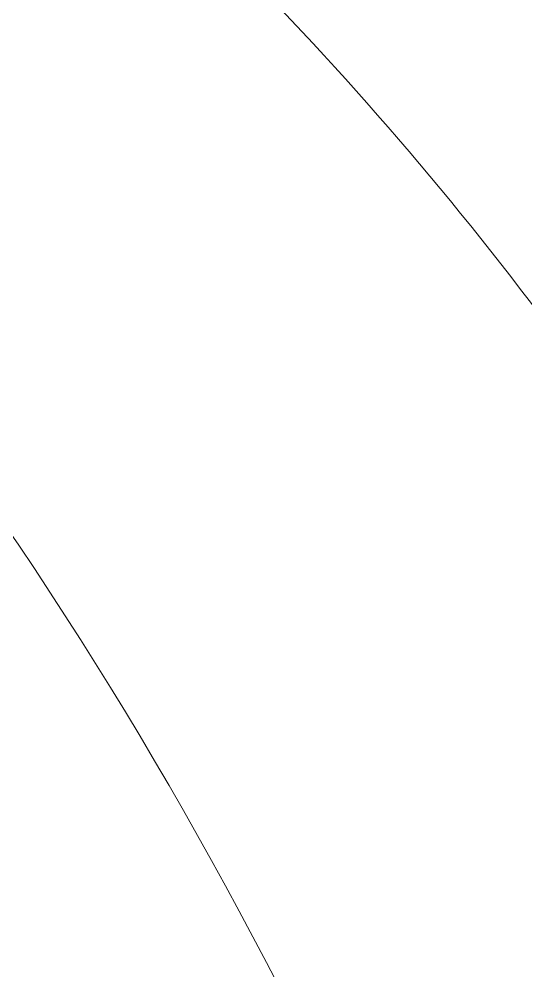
# Model space of a CAD drawing. Extents: x -864 to 2539, y -2536 to -44.
# Drawn here: x 694.79 to 700.49, y -624.64 to -613.95 of the extents above; entities that cross this region are included whole.
import ezdxf

# ---------------------------------------------------------------- set-up
doc = ezdxf.new("R2010")
doc.units = 0
doc.header["$MEASUREMENT"] = 0
doc.layers.add('Layer 1', color=7, linetype='Continuous', lineweight=0)

msp = doc.modelspace()

# ---------------------------------------------------------------- linework, layer by layer
at = {"layer": 'Layer 1'}
for points, knots in [([(978.18, -956.615), (976.98, -952.275), (974.89, -948.625), (971.93, -945.715), (967.19, -941.065), (957.91, -935.055), (943.57, -927.325), (930.41, -920.235), (918.06, -912.845), (906.82, -905.335), (940.44, -868.065), (957.48, -817.305), (957.48, -754.405), (957.48, -712.345), (949.68, -675.185), (934.29, -643.955), (918.86, -612.635), (895.81, -588.145), (865.77, -571.145), (835.78, -554.185), (799.42, -545.585), (757.68, -545.585), (726.93, -545.585), (699.07, -550.465), (674.87, -560.085), (650.63, -569.725), (629.77, -583.845), (612.87, -602.035), (595.97, -620.205), (582.9, -642.535), (574, -668.405), (565.13, -694.195), (560.63, -722.955), (560.63, -753.855), (560.63, -784.205), (564.94, -812.675), (573.45, -838.475), (581.98, -864.345), (594.86, -886.995), (611.75, -905.795), (628.65, -924.635), (649.84, -939.265), (674.73, -949.265), (699.57, -959.255), (728.03, -964.325), (759.33, -964.325), (797.42, -964.325), (830.12, -957.625), (856.54, -944.415), (870.34, -954.305), (883.24, -963.105), (894.9, -970.575), (906.85, -978.245), (917.43, -984.175), (926.34, -988.225), (935.41, -992.335), (943.28, -994.415), (949.73, -994.415), (957.88, -994.415), (964.91, -991.305), (970.64, -985.145), (970.68, -985.105), (970.72, -985.055), (970.76, -985.015), (976.47, -978.825), (979.37, -972.475), (979.37, -966.155), (979.37, -962.675), (978.97, -959.495), (978.18, -956.615)], [0, 0, 0, 0, 1, 1, 1, 2, 2, 2, 3, 3, 3, 4, 4, 4, 5, 5, 5, 6, 6, 6, 7, 7, 7, 8, 8, 8, 9, 9, 9, 10, 10, 10, 11, 11, 11, 12, 12, 12, 13, 13, 13, 14, 14, 14, 15, 15, 15, 16, 16, 16, 17, 17, 17, 18, 18, 18, 19, 19, 19, 20, 20, 20, 21, 21, 21, 22, 22, 22, 23, 23, 23, 23]), ([(723.061, -565.573), (729.584, -566.435), (735.802, -569.603), (740.986, -575.039), (749.678, -584.124), (749.255, -598.513), (748.608, -610.472), (742.277, -610.933), (736.12, -611.887), (730.158, -613.316), (730.569, -609.217), (730.577, -605.043), (729.836, -600.601), (728.205, -590.83), (725.766, -581.217), (723.061, -571.645), (720.357, -581.217), (717.917, -590.83), (716.286, -600.601), (715.288, -606.582), (715.641, -612.081), (716.524, -617.56), (714.956, -618.167), (713.403, -618.804), (711.87, -619.485), (709.297, -620.626), (706.785, -621.869), (704.334, -623.209), (702.556, -619.655), (700.265, -616.465), (697.606, -613.7), (697.619, -613.567), (697.672, -613.474), (697.672, -613.342), (696.996, -600.892), (695.736, -584.863), (705.136, -575.039), (710.32, -569.603), (716.538, -566.435), (723.061, -565.573)], [0, 0, 0, 0, 1, 1, 1, 2, 2, 2, 3, 3, 3, 4, 4, 4, 5, 5, 5, 6, 6, 6, 7, 7, 7, 8, 8, 8, 9, 9, 9, 10, 10, 10, 11, 11, 11, 12, 12, 12, 13, 13, 13, 13]), ([(668.531, -607.601), (682.499, -604.553), (692.595, -613.872), (698.598, -626.604), (694.049, -629.499), (689.735, -632.751), (685.68, -636.361), (686.036, -634.952), (686.428, -633.545), (686.88, -632.142), (687.98, -628.747), (682.651, -627.316), (681.564, -630.683), (680.49, -634.011), (679.747, -637.365), (679.177, -640.706), (676.035, -634.515), (674.828, -627.912), (675.505, -620.925), (675.73, -618.486), (673.224, -617.783), (671.501, -618.698), (671.501, -618.698), (671.501, -618.645), (671.501, -618.645), (669.552, -618.724), (667.749, -620.634), (669.154, -622.622), (673.237, -628.35), (675.505, -634.661), (675.863, -641.594), (673.715, -638.983), (671.381, -636.451), (668.783, -634.104), (666.158, -631.731), (662.273, -635.642), (664.911, -638.028), (668.431, -641.21), (671.526, -644.67), (674.195, -648.376), (672.237, -650.784), (670.356, -653.323), (668.559, -655.998), (667.053, -654.677), (665.515, -653.381), (663.917, -652.135), (661.159, -649.987), (657.248, -653.885), (660.046, -656.072), (661.958, -657.561), (663.786, -659.118), (665.565, -660.713), (664.1, -663.144), (662.697, -665.673), (661.355, -668.295), (649.972, -649.007), (644.933, -615.128), (668.531, -607.601)], [0, 0, 0, 0, 1, 1, 1, 2, 2, 2, 3, 3, 3, 4, 4, 4, 5, 5, 5, 6, 6, 6, 7, 7, 7, 8, 8, 8, 9, 9, 9, 10, 10, 10, 11, 11, 11, 12, 12, 12, 13, 13, 13, 14, 14, 14, 15, 15, 15, 16, 16, 16, 17, 17, 17, 18, 18, 18, 19, 19, 19, 19]), ([(758.78, -895.765), (726.71, -895.765), (699.79, -883.425), (678.77, -859.105), (657.67, -834.705), (646.97, -799.295), (646.97, -753.855), (646.97, -731.555), (649.84, -711.185), (655.5, -693.315), (661.14, -675.505), (668.92, -660.695), (678.64, -649.285), (688.34, -637.895), (700.06, -629.105), (713.49, -623.145), (726.94, -617.175), (741.81, -614.145), (757.68, -614.145), (779.99, -614.145), (800.02, -619.615), (817.22, -630.395), (834.39, -641.165), (847.8, -657.295), (857.08, -678.335), (866.4, -699.515), (871.13, -724.925), (871.13, -753.855), (871.13, -776.895), (868.45, -797.405), (863.15, -814.835), (858.06, -831.545), (850.18, -846.295), (839.7, -858.685), (800.75, -831.175), (773.55, -817.795), (756.59, -817.795), (750.62, -817.795), (745.11, -820.085), (740.19, -824.615), (735.22, -829.185), (732.7, -834.555), (732.7, -840.585), (732.7, -847.615), (735.37, -853.135), (740.64, -856.975), (745.51, -860.535), (754.24, -865.425), (767.33, -871.925), (778.57, -877.505), (788.26, -883.145), (796.19, -888.735), (783.45, -893.395), (770.88, -895.765), (758.78, -895.765)], [0, 0, 0, 0, 1, 1, 1, 2, 2, 2, 3, 3, 3, 4, 4, 4, 5, 5, 5, 6, 6, 6, 7, 7, 7, 8, 8, 8, 9, 9, 9, 10, 10, 10, 11, 11, 11, 12, 12, 12, 13, 13, 13, 14, 14, 14, 15, 15, 15, 16, 16, 16, 17, 17, 17, 18, 18, 18, 18])]:
    msp.add_open_spline(points, degree=3, knots=knots, dxfattribs=at)

doc.saveas('drawing.dxf')
